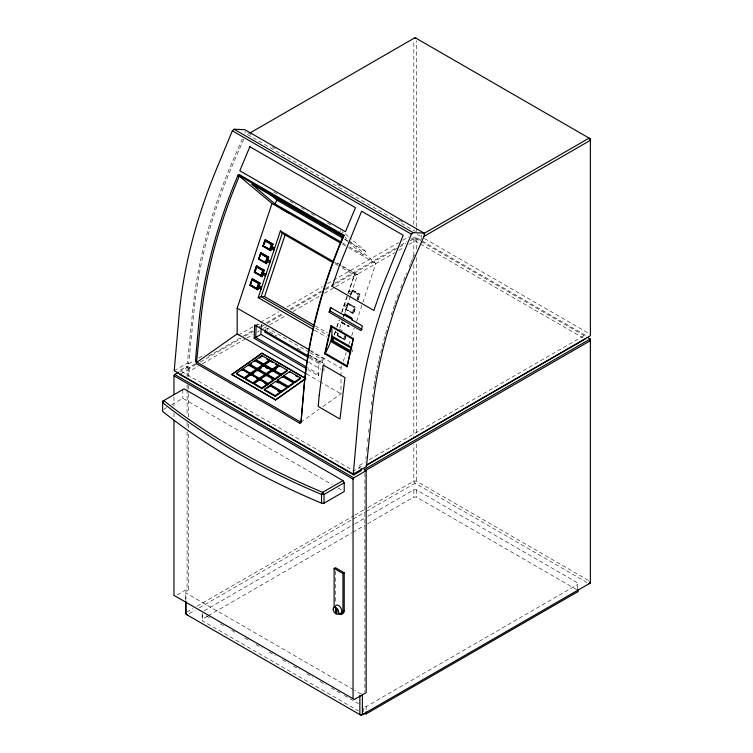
<?xml version="1.0" encoding="UTF-8"?>
<svg xmlns="http://www.w3.org/2000/svg" width="753" height="753" viewBox="0 0 753 753"><rect width="100%" height="100%" fill="white"/><g stroke="black" fill="none" stroke-linecap="round" stroke-linejoin="round"><path stroke-width="0.56" stroke-dasharray="3.77 2.82" d="M185.822 600.706L185.822 592.875L353.75 689.823M202.218 613.422L202.218 620.698L358.56 710.964M307.657 369.422L318.754 375.888L318.754 374.137L307.572 367.624M322.821 406.648L341.005 393.847L341.005 377.46M341.005 376.293L341.005 368.095L341.74 365.873M363.633 711.811L363.633 706.615L366.156 706.615L577.767 584.441M413.83 224.479L413.83 40.718M416.353 231.5L416.353 227.99M416.353 226.813L416.353 40.718M318.754 375.888L318.773 362.024L323.988 359.012L310.857 351.435M310.321 352.837L322.491 359.868L322.482 362.711L319.969 364.17L319.969 361.327L309.831 355.472M323.959 371.125L323.969 367.822M323.969 366.72L323.988 359.012M261.235 326.322L261.319 324.016M309.304 352.253L267.729 328.252L267.635 330.765L276.775 336.092M174.207 370.73L187.365 363.134L193.154 306.612A350.343 202.275 -60 0 1 233.214 159.796L242.532 138.373M187.365 363.134L188.627 363.859L194.415 307.337A350.343 202.275 -60 0 1 234.475 160.521L243.925 138.797M365.883 458.878L366.118 456.563M366.711 450.802L367.069 447.338M367.652 441.569L368.01 438.105M368.603 432.344L368.951 428.881M369.544 423.111L369.902 419.647M370.495 413.886L370.843 410.423M352.131 351.764L352.526 350.023M334.134 334.878L335.245 331.536M336.723 327.084L338.944 320.411M341.533 312.617L347.453 294.809M347.82 293.698L354.776 273.913L341.683 266.355M346.474 307.233L343.952 305.774C343.632 301.021 350.917 308.937 344.498 304.146M348.281 292.757L351.03 294.207L348.281 292.757C347.961 287.994 355.247 295.92 348.827 291.129M334.426 335.113L336.064 330.191M337.099 327.075L339.509 319.827M342.116 311.987L347.82 294.818M348.517 292.748L354.776 273.913M345.938 336.666L344.629 339.923L337.062 335.556L337.815 333.278L336.807 337.005M341.391 322.538L349.185 326.896L341.391 322.538L342.144 320.251M353.515 313.879L345.721 309.511L347.886 302.998L355.68 307.365L353.289 313.879L355.68 307.365M350.305 295.731L352.442 289.971L360.009 294.338L358.202 299.769M339.772 328.101L342.126 321.004M343.472 316.975L344.582 313.634M344.949 312.523L357.524 274.685L335.254 261.828M346.069 333.777L344.337 338.982L343.66 339.001L337.099 335.217L337.777 335.198L338.323 333.57L337.636 333.588M346.436 309.154L348.168 303.948L354.729 307.732L352.997 312.937L345.759 309.172L352.997 312.937M357.327 299.92L359.059 294.705L352.498 290.922L351.312 294.498L350.625 294.527M343.66 339.001L345.392 333.795M352.31 312.956L354.042 307.751L354.729 307.732M356.988 298.894L358.372 294.724L359.059 294.705M344.629 339.923L346.427 334.501M357.976 299.769L360.009 294.338M343.227 361.412L346.182 352.508M348.78 344.714L350.258 340.252M351.745 335.8L354.334 328.007M356.555 321.324L362.475 303.506M362.852 302.395L375.803 263.409L345.015 237.214M244.857 133.017L245.459 131.389M411.025 262.458L412.371 259.352M412.823 258.317L415.072 253.14M420.475 240.725L421.831 237.619M338.897 233.261L340.667 230.597M341.005 234.484L342.766 231.811L348.978 237.101M349.373 246.852L363.483 254.994L365.836 251.446L349.863 237.854M300.814 422.151L318.99 409.34M188.627 363.859L193.7 360.932M198.773 358.004L204.854 354.494M238.334 335.16L253.545 326.378M254.561 325.795L259.634 322.868M260.651 322.275L278.911 311.733M287.025 307.055L322.529 286.554M327.602 283.627L398.61 242.626M402.667 240.282L408.757 236.771M256.152 325.87L259.625 323.865M195.215 363.84L189.107 367.37L187.083 366.203L179.769 370.429L353.797 470.898L361.111 466.681L359.096 465.514L359.096 468.535M179.478 371.709L187.083 367.313L189.107 368.481M208.449 356.197L242.033 336.807M243.059 336.224L253.234 330.341M259.343 326.811L265.451 323.291M266.468 322.698L282.751 313.295M289.877 309.182L321.437 290.969M325.512 288.615L333.654 283.909M334.671 283.326L396.765 247.473M400.841 245.12L406.949 241.6M411.016 239.247L415.091 236.894L585.081 335.038L585.081 337.052M196.232 364.367L188.344 368.914L188.344 377.149M200.298 362.014L241.167 338.426M245.092 336.158L253.347 331.386M261.376 326.755L283.825 313.794M290.903 309.709L321.437 292.079M325.465 289.754L405.923 243.294M409.999 240.951L415.091 238.004L420.419 241.082M180.682 373.921L187.083 370.231L189.107 371.389L198.265 366.099M202.341 363.755L246.109 338.483M247.125 337.89L253.234 334.37M257.31 332.017L259.343 330.84M263.418 328.487L268.501 325.55M269.518 324.967L285.811 315.563M292.936 311.45L320.42 295.581M324.496 293.228L334.671 287.354M335.687 286.761L394.732 252.679M398.798 250.325L403.89 247.389M408.983 244.443L415.091 240.922L583.048 337.89M265.207 329.71L267.729 328.252M163.627 409.397L166.658 407.646M171.703 404.738L182.8 398.328L332.035 484.49M359.096 465.514L365.205 461.984M369.281 459.631L585.081 335.038M177.209 594.936L187.083 589.232L188.344 589.957L188.344 432.41M188.344 589.957L185.822 591.416L185.822 600.376M186.848 612.104L192.947 608.575M197.022 606.231L353.778 515.73M354.795 515.137L367.003 508.087M368.019 507.503L413.83 481.054L416.353 481.054L589.364 580.94M189.125 613.704L195.225 610.175M199.3 607.822L351.98 519.674M352.997 519.09L365.214 512.031M366.231 511.447L415.091 483.238L416.353 481.054L416.353 443.413M204.251 610.787L353.806 524.446M354.823 523.862L367.031 516.812M368.048 516.219L413.83 489.789L416.353 489.789L577.767 582.982L577.767 590.267L416.353 497.074L413.83 497.074L366.014 524.681M207.31 616.312L202.218 619.248L202.218 611.963M208.327 615.719L351.773 532.898M352.79 532.315L364.998 525.265M357.524 274.685L354.108 274.779L340.949 267.183M352.498 290.922L351.82 290.94L358.372 294.724M351.171 292.898L351.849 292.879M348.168 303.948L347.491 303.967L354.042 307.751M346.841 305.916L347.519 305.897M346.295 307.544L346.982 307.525M343.161 316.985L343.839 316.966M337.062 335.556L344.855 339.914M361.534 693.344L359.849 693.344L354.767 690.407M247.737 132.707L251.803 135.051M272.125 146.788L276.182 149.132M337.146 184.325L341.213 186.678M399.128 220.111L403.194 222.455M247.379 134.476L415.308 231.425M417.369 234.428L423.478 237.948M424.494 238.541L590.38 334.313M421.191 241.534L585.288 336.271M273.631 191.893L277.697 194.236M289.877 201.277L295.976 204.797M301.059 207.724L307.149 211.245M311.215 213.588L315.272 215.942M327.461 222.973L331.527 225.316M344.667 239.219L365.836 251.446M342.314 242.777L345.345 244.527M342.342 244.094L347.415 247.022M348.432 247.605L375.803 263.409M334.643 262.289L340.676 265.771M334.878 263.672L339.942 266.6M352.216 289.98L359.783 294.348M347.886 302.998L355.454 307.375M339.452 329.042L345.128 332.318M338.05 333.268L335.292 331.819L337.815 333.278M337.777 335.198L344.337 338.982M315.178 325.842L327.329 332.854M315.808 328.28L327.96 335.292M314.509 330.153L326.567 337.118M310.462 350.465L341.005 368.095M309.615 356.734L318.773 362.024M306.396 373.865L318.613 380.914M319.63 381.507L341.005 393.847M587.086 582.54L415.091 483.238L413.83 481.054L413.83 444.59M338.125 488.01L344.215 491.521M206.284 615.766L210.341 618.109M220.497 623.973L223.537 625.724M231.66 630.421L234.71 632.172M244.857 638.036L248.923 640.379M256.029 644.483L262.119 648.004M269.226 652.107L275.316 655.618M282.422 659.722L288.512 663.242M293.585 666.17L299.675 669.69M306.782 673.794L312.881 677.305M319.987 681.409L326.077 684.929M331.151 687.856L340.29 693.136M344.347 695.48L358.56 703.679M297.096 347.924L301.153 350.286M309.285 355.021L322.482 362.711M309.803 358.249L319.969 364.17M308.711 362.24L320.91 369.346M344.855 239.143L347.51 241.412M348.404 242.165L363.483 254.994M421.407 234.945L421.689 236.734M416.353 238.739L416.353 249.328M416.353 257.554L416.353 434.001M416.353 489.789L416.353 497.074M415.091 236.894L415.091 240.922M413.83 238.739L413.83 256.378M413.83 264.614L413.83 436.354M413.83 489.789L413.83 497.074M366.156 706.615L366.156 709.731M364.894 473.195L364.894 691.885M335.386 571.122L335.386 603.247M189.107 367.37L189.107 371.389M188.344 385.376L188.344 392.435M188.344 393.612L188.344 417.124M188.344 424.174L188.344 431.234M187.083 366.203L187.083 376.707M187.083 384.924L187.083 388.454M187.083 389.621L187.083 415.458M187.083 422.499L187.083 427.196M187.083 431.893L187.083 589.232M182.8 389.593L182.8 398.328M173.971 396.897L173.971 406.291M173.971 413.341L173.971 418.037M371.445 404.785A350.343 202.275 -60 0 1 371.85 401.405M372.424 396.878A350.343 202.275 -60 0 1 372.735 394.61M373.573 388.915A350.343 202.275 -60 0 1 374.109 385.498M374.297 384.35A350.343 202.275 -60 0 1 375.069 379.766M375.276 378.618A350.343 202.275 -60 0 1 375.898 375.173M376.114 374.015A350.343 202.275 -60 0 1 377.921 364.951M378.157 363.859A350.343 202.275 -60 0 1 378.863 360.555M379.107 359.463A350.343 202.275 -60 0 1 387.739 326.2M391.174 315.036A350.343 202.275 -60 0 1 394.516 304.974M394.873 303.911A350.343 202.275 -60 0 1 398.271 294.329M400.652 287.947A350.343 202.275 -60 0 1 402.281 283.702M403.533 280.502A350.343 202.275 -60 0 1 406.535 273.057M409.199 266.694A350.343 202.275 -60 0 1 410.564 263.512M342.107 322.171L341.429 322.19L348.667 325.964L342.107 322.171"/><path stroke-width="1.13" d="M344.215 482.786L324.035 494.439L321.522 494.439A723.464 417.689 0 0 1 162.62 402.695L162.62 401.245L184.061 388.868L342.954 480.602L344.215 482.786L344.215 491.521L324.035 503.173L321.522 503.173A723.539 417.727 0 0 1 235.764 460.949A723.539 417.727 0 0 1 162.62 411.439L162.62 401.245M185.822 601.826L185.822 614.147L361.111 715.35L590.38 582.982L590.38 581.532L589.119 583.716M347.029 366.749L353.336 338.605L331 325.71L324.694 353.854L347.029 366.749L353.336 338.605M359.849 695.584L359.849 714.625L362.372 714.625L362.372 694.464M363.633 713.891L366.156 713.891L577.767 591.726L577.767 590.267M423.854 236.451L590.38 140.312L590.38 138.853L415.091 37.65L250.354 132.763M364.894 470.851L590.38 340.667L590.38 339.208L587.076 337.306M590.38 138.853L590.38 335.772L366.193 465.213M305.633 368.245L254.175 338.276L254.674 325.014L308.674 356.188M256.152 325.87L255.728 337.419L254.175 338.276M306.556 367.031L255.728 337.419L260.933 334.417L261.187 327.48M308.786 357.666L265.112 332.224L265.178 330.548M319.451 304.824L319.649 304.08L314.217 325.155A357.336 206.313 -60 0 0 304.146 386.854L300.984 422.593L299.656 423.177L196.467 363.605L195.498 360.546L198.557 325.889A357.346 206.313 -60 0 1 236.282 179.308L238.033 175.101L239.539 174.752L344.14 235.35L341.871 240.273A357.336 206.313 -60 0 0 319.649 304.09M196.467 363.605L200.194 326.021A356.715 205.955 -60 0 1 237.854 179.694L239.539 174.752M353.279 474.117L358.24 418.084A357.346 206.313 -60 0 1 395.965 271.504L411.411 234.192L413.124 232.621L424.014 233.101L424.532 234.776L423.93 236.404L412.286 263.183A350.343 202.275 -60 0 0 372.227 409.999L366.438 466.521L353.279 474.117L174.207 370.73L179.167 314.698A357.336 206.313 -60 0 1 216.892 168.117L232.338 130.806L234.051 129.234L244.941 129.714L424.014 233.101M324.694 353.854L325.24 353.185C330.068 344.808 333.908 335.471 331 325.71M350.917 352.037L331.744 340.968L332.544 337.485L351.726 348.554M331.744 340.968L332.948 340.695L333.551 338.078M329.099 312.184L330.426 307.459L343.857 315.215L345.081 314.114L351.576 317.87L351.867 319.837L362.409 325.927L361.082 330.652L329.099 312.184L330.162 310.989L330.896 307.911M195.498 360.546L196.985 362.202L237.176 333.899L237.176 308.156L271.984 203.47L238.033 175.101M251.822 279.777L250.09 284.982L256.651 288.766L257.338 288.747L259.07 283.542L251.822 279.777L259.07 283.542M254.42 271.965L256.152 266.75L256.839 266.731L263.399 270.525L261.668 275.73L254.42 271.965L261.668 275.73M258.75 258.938L260.482 253.733L261.169 253.714L267.729 257.498L265.997 262.703L258.75 258.938L265.997 262.703M263.079 245.92L264.811 240.706L265.498 240.687L272.059 244.48L270.327 249.685L263.079 245.92L270.327 249.685M258.608 287.411L261.131 288.86L258.608 287.411L257.62 289.689L250.052 285.321L252.217 278.817L260.02 283.175C255.483 286.178 266.148 289.293 259.154 285.782M254.382 272.304L256.782 265.781L254.382 272.304L261.95 276.671L262.938 274.384L265.461 275.843L262.938 274.384M270.101 261.197C270.271 265.677 266.035 258.081 266.506 263.644L258.712 259.277L260.877 252.773L268.67 257.131C264.143 260.133 274.807 263.249 267.804 259.738M271.598 248.339L274.12 249.798L271.598 248.339L270.609 250.627L263.042 246.259L265.207 239.746L273 244.113C268.473 247.116 279.137 250.231 272.134 246.711M250.645 284.229L252.453 278.808M261.112 252.763L258.712 259.277M263.042 246.259L265.442 239.746M255.455 270.901L256.491 267.776M264.463 243.812L265.498 240.687M256.651 288.766L258.383 283.561M260.98 275.749L262.712 270.543L263.399 270.525M265.31 262.731L267.042 257.517L267.729 257.498M269.64 249.704L271.372 244.499L272.059 244.48M257.62 289.689L260.02 283.175M261.95 276.671L264.115 270.158L263.249 272.765L265.997 274.214L265.235 275.852M268.67 257.131L266.506 263.644M270.609 250.627L273 244.113M260.905 288.87L261.442 287.241M273.894 249.808L274.431 248.179M313.502 329.579L258.213 297.651L280.38 230.964L333.635 261.705M280.38 230.964L282.243 233.289L261.15 296.72L258.213 297.651M313.785 327.113L261.15 296.72L264.567 296.626L285.283 234.296M348.14 362.682L347.029 365.77L325.24 353.185L331.207 326.614L352.988 339.189M344.14 235.35L343.255 235.717L341.674 239.633A356.715 205.955 -60 0 0 304.024 385.969L300.984 422.593M341.871 240.273L343.961 235.237M162.62 402.695L163.712 400.615L174.216 408.719A733.168 423.29 0 0 0 308.57 486.287L322.613 492.349L324.035 494.439L324.035 503.173M173.971 394.553L173.971 375.756L174.724 374.448L178.527 372.255M353.044 698.728L353.044 479.143L353.797 477.835L366.156 470.7L366.156 692.619L354.305 699.462L173.971 595.35L173.971 420.381M341.307 242.193L274.789 203.79L277.142 200.232L270.929 194.952M343.857 315.215L345.081 314.114M351.867 319.837L352.282 319.432L344.375 314.867M299.656 423.177L300.814 422.151L196.985 362.202M275.504 399.965L231.736 374.429L261.969 353.148L305.709 378.401L275.504 399.965L304.796 379.343M231.764 374.702L250.655 361.402M252.547 360.075L261.969 353.148M236.611 373.356L242.127 369.469L249.695 373.836L249.77 374.655L244.254 378.543L236.687 374.175L236.611 373.356L244.179 377.724L244.254 378.543M242.946 368.885L248.462 365.007L256.029 369.375L256.114 370.194L250.598 374.081L243.031 369.714L242.946 368.885L250.514 373.253L250.598 374.081M249.714 364.123L254.806 360.536L262.373 364.913L262.458 365.732L257.366 369.309L249.798 364.941L249.714 364.123L257.281 368.49L257.366 369.309M256.058 359.661L261.903 355.548L269.461 359.915L269.546 360.734L263.71 364.847L256.142 360.48L256.058 359.661L263.625 364.028L263.71 364.847M249.798 364.941L251.493 363.746M259.474 358.127L261.15 356.95M244.179 377.724L249.695 373.836M250.514 373.253L256.029 369.375M257.281 368.49L262.373 364.913M263.625 364.028L269.461 359.915M245.44 378.448L250.956 374.57L258.514 378.938L258.599 379.757L253.083 383.635L245.516 379.267L245.44 378.448L252.999 382.816L253.083 383.635M251.775 373.987L257.291 370.099L264.858 374.467L264.943 375.295L259.427 379.173L251.86 374.806L251.775 373.987L259.343 378.354L259.427 379.173M258.543 369.215L263.635 365.638L271.202 370.005L271.278 370.824L266.195 374.41L258.627 370.043L258.543 369.215L266.11 373.592L266.195 374.41M264.887 364.753L270.722 360.64L278.29 365.007L278.375 365.836L272.539 369.939L264.971 365.572L264.887 364.753L272.454 369.121L272.539 369.939M251.86 374.806L253.695 373.516M258.627 370.043L261.169 368.245M252.999 382.816L258.514 378.938M259.343 378.354L264.858 374.467M266.11 373.592L271.202 370.005M272.454 369.121L278.29 365.007M254.26 383.55L259.776 379.663L267.343 384.03L267.428 384.849L261.912 388.736L254.345 384.369L254.26 383.55L261.828 387.917L261.912 388.736M260.604 379.079L266.12 375.201L273.687 379.568L273.772 380.387L268.256 384.275L260.689 379.907L260.604 379.079L268.172 383.446L268.256 384.275M267.371 374.316L272.464 370.73L280.031 375.098L280.107 375.926L275.024 379.503L267.456 375.135L267.371 374.316L274.939 378.684L275.024 379.503M273.716 369.855L279.551 365.742L287.119 370.109L287.204 370.928L281.358 375.041L273.8 370.674L273.716 369.855L281.283 374.222L281.358 375.041M273.8 370.674L276.295 368.914M261.828 387.917L267.343 384.03M268.172 383.446L273.687 379.568M274.939 378.684L280.031 375.098M281.283 374.222L287.119 370.109M264.35 389.367L269.866 385.489L280.709 391.748L280.794 392.567L275.278 396.454L264.435 390.195L264.35 389.367L275.193 395.636L275.278 396.454M270.694 384.905L276.21 381.027L287.053 387.287L287.138 388.106L281.622 391.993L270.779 385.724L270.694 384.905L281.537 391.165L281.622 391.993M277.462 380.143L282.554 376.556L293.397 382.816L293.472 383.644L288.39 387.221L277.546 380.962L277.462 380.143L288.305 386.402L288.39 387.221M283.806 375.672L289.641 371.568L300.485 377.827L300.569 378.646L294.734 382.759L283.881 376.5L283.806 375.672L294.649 381.94L294.734 382.759M267.193 388.247L269.951 386.308L269.866 385.489M275.193 395.636L280.709 391.748M281.537 391.165L287.053 387.287M288.305 386.402L293.397 382.816M294.649 381.94L300.485 377.827M423.44 233.778L589.119 138.128L590.38 140.312M265.112 332.224L266.797 331.245M366.222 465.42L585.081 339.066M342.954 480.602L322.613 492.349L321.522 494.439L321.522 503.173M179.769 374.448L353.797 474.927L361.111 470.7L361.111 468.686M334.276 607.68A6.24 3.605 60 0 1 334.125 606.269L334.125 568.411L335.386 567.687L344.215 572.779L344.215 610.636A6.24 3.605 60 0 1 342.013 613.78M334.125 568.411L342.954 573.504L344.215 572.779M335.706 608.669L335.706 612.744L335.706 608.669C337.608 608.433 337.608 614.429 335.706 612.744M338.539 613.921A6.24 3.605 60 0 0 342.954 611.37L344.215 610.636M270.722 246.447L271.409 246.429M270.176 248.076L270.864 248.057M266.393 259.474L267.08 259.456M265.856 261.103L266.534 261.084M262.063 272.492L262.75 272.473M261.526 274.12L262.204 274.101M250.052 285.321L257.855 289.689M257.733 285.519L258.42 285.5M257.197 287.147L257.874 287.119M413.83 38.375L416.353 38.375M234.051 129.234L413.124 232.621M232.338 130.806L411.411 234.192M239.426 175.769L343.255 235.717M277.142 200.232L342.653 238.061M280.549 208.101L288.606 213.071M271.984 203.47L340.318 242.927M282.243 233.289L332.854 262.505M265.207 239.746L272.774 244.113M264.811 240.706L271.372 244.499M263.277 246.25L270.835 250.617M260.877 252.773L268.445 257.14M260.482 253.733L267.042 257.517M344.13 314.387L352.131 319.008M256.547 265.79L264.341 270.158M256.152 266.75L262.712 270.543M330.162 310.989L362.146 329.447M254.618 272.294L262.176 276.662M252.217 278.817L259.785 283.184M250.777 284.963L257.338 288.747M264.567 296.626L314.17 325.258M332.007 336.083L351.717 347.462M332.948 340.695L350.107 350.606M330.765 341.495L350.474 352.865M237.176 308.156L309.445 349.881M237.176 333.899L306.396 373.865M261.997 353.421L305.737 378.674M266.713 359.096L269.546 360.734M272.699 362.56L270.807 361.468L270.722 360.64M275.542 364.198L278.375 365.836M295.637 375.803L297.614 376.942M265.611 367.549L267.503 368.641M271.88 379.296L273.772 380.387M276.295 381.846L278.262 382.985M256.707 378.665L258.599 379.757M264.595 383.211L267.428 384.849M277.838 390.863L279.805 392.002M231.736 374.429L275.476 399.692M366.156 470.7L364.141 469.533L590.126 339.066L590.38 340.667M174.724 374.448L353.797 477.835M173.971 375.756L353.044 479.143M335.96 612.594L336.713 613.036M260.933 334.417L307.695 361.656M343.076 237.637L340.412 235.369L251.718 184.165L274.789 203.79M187.083 614.872L185.822 612.688L185.822 601.496M289.641 371.568L289.726 372.387M282.554 376.556L282.629 377.375M279.551 365.742L279.636 366.56M272.464 370.73L272.539 371.558M266.12 375.201L266.204 376.02M263.635 365.638L263.719 366.457M261.903 355.548L261.978 356.367M259.776 379.663L259.86 380.481M257.291 370.099L257.375 370.918M254.806 360.536L254.891 361.365M250.956 374.57L251.031 375.389M248.462 365.007L248.546 365.826M242.127 369.469L242.202 370.288M590.38 339.208L590.38 582.982M577.767 589.646L577.767 591.726M366.156 711.811L366.156 713.891M353.797 472.912L353.797 474.927M342.954 573.504L342.954 611.37M336.459 609.102L336.459 613.177M335.217 607.37A4.64 2.673 60 0 1 338.21 605.327A4.64 2.673 60 0 1 341.721 610.476A4.64 2.673 60 0 1 339.349 613.413M319.178 395.532L318.208 406.441L339.998 419.026L344.949 377.573L323.169 364.989L319.178 395.532M339.659 265.131L332.242 286.422L373.865 310.452L381.272 289.161L403.231 235.265L361.609 211.235L339.659 265.131M249.855 146.713L239.84 170.771L345.429 231.726L355.444 207.677L249.855 146.713M333.184 609.111A3.944 2.278 60 0 0 337.372 614.316A3.944 2.278 60 0 0 337.372 608.744A3.944 2.278 60 0 0 333.184 609.111"/></g></svg>
